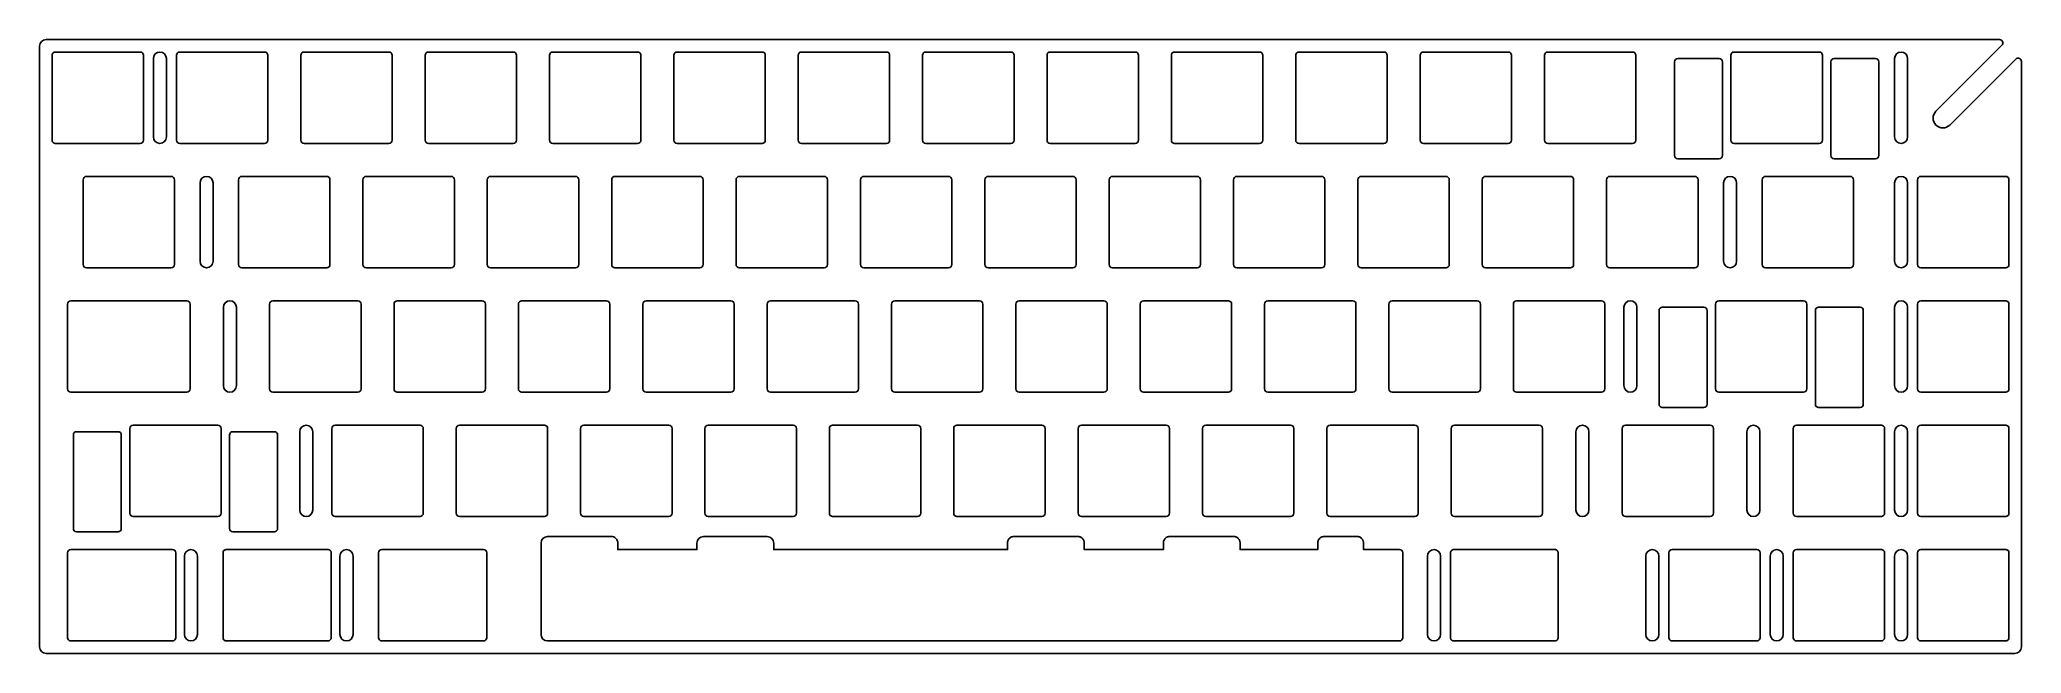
# Model space of a CAD drawing. Header units: millimetres. Extents: x 2408 to 2711, y 1638 to 1732.
import ezdxf

# ---------------------------------------------------------------- set-up
doc = ezdxf.new("R2010")
doc.units = ezdxf.units.MM

msp = doc.modelspace()

# ---------------------------------------------------------------- linework, layer by layer
for p, q in [((2407.66, 1731.05, 54.4), (2407.66, 1639.05, 54.4)), ((2707.88, 1732.05, 54.4), (2408.66, 1732.05, 54.4)), ((2698.13, 1721.09, 54.4), (2708.23, 1731.19, 54.4)), ((2409.56, 1716.65, 54.4), (2409.56, 1729.65, 54.4)), ((2410.06, 1730.15, 54.4), (2423.06, 1730.15, 54.4)), ((2423.56, 1729.65, 54.4), (2423.56, 1716.65, 54.4)), ((2425.08, 1729.15, 54.4), (2425.08, 1717.15, 54.4)), ((2427.08, 1717.15, 54.4), (2427.08, 1729.15, 54.4)), ((2428.61, 1716.65, 54.4), (2428.61, 1729.65, 54.4)), ((2429.11, 1730.15, 54.4), (2442.11, 1730.15, 54.4)), ((2442.61, 1729.65, 54.4), (2442.61, 1716.65, 54.4)), ((2447.66, 1716.65, 54.4), (2447.66, 1729.65, 54.4)), ((2448.16, 1730.15, 54.4), (2461.16, 1730.15, 54.4)), ((2461.66, 1729.65, 54.4), (2461.66, 1716.65, 54.4)), ((2466.71, 1716.65, 54.4), (2466.71, 1729.65, 54.4)), ((2467.21, 1730.15, 54.4), (2480.21, 1730.15, 54.4)), ((2480.71, 1729.65, 54.4), (2480.71, 1716.65, 54.4)), ((2485.76, 1716.65, 54.4), (2485.76, 1729.65, 54.4)), ((2486.26, 1730.15, 54.4), (2499.26, 1730.15, 54.4)), ((2499.76, 1729.65, 54.4), (2499.76, 1716.65, 54.4)), ((2504.81, 1716.65, 54.4), (2504.81, 1729.65, 54.4)), ((2505.31, 1730.15, 54.4), (2518.31, 1730.15, 54.4)), ((2518.81, 1729.65, 54.4), (2518.81, 1716.65, 54.4)), ((2523.86, 1716.65, 54.4), (2523.86, 1729.65, 54.4)), ((2524.36, 1730.15, 54.4), (2537.36, 1730.15, 54.4)), ((2537.86, 1729.65, 54.4), (2537.86, 1716.65, 54.4)), ((2542.91, 1729.65, 54.4), (2542.91, 1716.65, 54.4)), ((2556.41, 1730.15, 54.4), (2543.41, 1730.15, 54.4)), ((2556.91, 1716.65, 54.4), (2556.91, 1729.65, 54.4)), ((2561.96, 1716.65, 54.4), (2561.96, 1729.65, 54.4)), ((2562.46, 1730.15, 54.4), (2575.46, 1730.15, 54.4)), ((2575.96, 1729.65, 54.4), (2575.96, 1716.65, 54.4)), ((2581.01, 1716.65, 54.4), (2581.01, 1729.65, 54.4)), ((2581.51, 1730.15, 54.4), (2594.51, 1730.15, 54.4)), ((2595.01, 1729.65, 54.4), (2595.01, 1716.65, 54.4)), ((2600.06, 1729.65, 54.4), (2600.06, 1716.65, 54.4)), ((2613.56, 1730.15, 54.4), (2600.56, 1730.15, 54.4)), ((2614.06, 1716.65, 54.4), (2614.06, 1729.65, 54.4)), ((2619.11, 1716.65, 54.4), (2619.11, 1729.65, 54.4)), ((2619.61, 1730.15, 54.4), (2632.61, 1730.15, 54.4)), ((2633.11, 1729.65, 54.4), (2633.11, 1716.65, 54.4)), ((2638.16, 1716.65, 54.4), (2638.16, 1729.65, 54.4)), ((2638.66, 1730.15, 54.4), (2651.66, 1730.15, 54.4)), ((2652.16, 1729.65, 54.4), (2652.16, 1716.65, 54.4)), ((2658.09, 1728.65, 54.4), (2658.09, 1714.31, 54.4)), ((2664.94, 1729.15, 54.4), (2658.59, 1729.15, 54.4)), ((2665.44, 1714.31, 54.4), (2665.44, 1728.65, 54.4)), ((2667.23, 1730.15, 54.4), (2680.23, 1730.15, 54.4)), ((2682.03, 1728.65, 54.4), (2682.03, 1714.31, 54.4)), ((2688.88, 1729.15, 54.4), (2682.53, 1729.15, 54.4)), ((2689.38, 1714.31, 54.4), (2689.38, 1728.65, 54.4)), ((2691.78, 1729.15, 54.4), (2691.78, 1717.15, 54.4)), ((2693.78, 1717.15, 54.4), (2693.78, 1729.15, 54.4)), ((2710.35, 1729.07, 54.4), (2700.25, 1718.97, 54.4)), ((2711.21, 1639.05, 54.4), (2711.21, 1728.72, 54.4)), ((2423.06, 1716.15, 54.4), (2410.06, 1716.15, 54.4)), ((2442.11, 1716.15, 54.4), (2429.11, 1716.15, 54.4)), ((2461.16, 1716.15, 54.4), (2448.16, 1716.15, 54.4)), ((2480.21, 1716.15, 54.4), (2467.21, 1716.15, 54.4)), ((2499.26, 1716.15, 54.4), (2486.26, 1716.15, 54.4)), ((2518.31, 1716.15, 54.4), (2505.31, 1716.15, 54.4)), ((2537.36, 1716.15, 54.4), (2524.36, 1716.15, 54.4)), ((2543.41, 1716.15, 54.4), (2556.41, 1716.15, 54.4)), ((2575.46, 1716.15, 54.4), (2562.46, 1716.15, 54.4)), ((2594.51, 1716.15, 54.4), (2581.51, 1716.15, 54.4)), ((2600.56, 1716.15, 54.4), (2613.56, 1716.15, 54.4)), ((2632.61, 1716.15, 54.4), (2619.61, 1716.15, 54.4)), ((2651.66, 1716.15, 54.4), (2638.66, 1716.15, 54.4)), ((2680.23, 1716.15, 54.4), (2667.23, 1716.15, 54.4)), ((2658.59, 1713.81, 54.4), (2664.94, 1713.81, 54.4)), ((2682.53, 1713.81, 54.4), (2688.88, 1713.81, 54.4)), ((2414.32, 1697.6, 54.4), (2414.32, 1710.6, 54.4)), ((2414.82, 1711.1, 54.4), (2427.82, 1711.1, 54.4)), ((2428.32, 1710.6, 54.4), (2428.32, 1697.6, 54.4)), ((2432.23, 1710.1, 54.4), (2432.23, 1698.1, 54.4)), ((2434.23, 1698.1, 54.4), (2434.23, 1710.1, 54.4)), ((2438.13, 1697.6, 54.4), (2438.13, 1710.6, 54.4)), ((2438.63, 1711.1, 54.4), (2451.63, 1711.1, 54.4)), ((2452.13, 1710.6, 54.4), (2452.13, 1697.6, 54.4)), ((2457.18, 1697.6, 54.4), (2457.18, 1710.6, 54.4)), ((2457.68, 1711.1, 54.4), (2470.68, 1711.1, 54.4)), ((2471.18, 1710.6, 54.4), (2471.18, 1697.6, 54.4)), ((2476.23, 1697.6, 54.4), (2476.23, 1710.6, 54.4)), ((2476.73, 1711.1, 54.4), (2489.73, 1711.1, 54.4)), ((2490.23, 1710.6, 54.4), (2490.23, 1697.6, 54.4)), ((2495.28, 1697.6, 54.4), (2495.28, 1710.6, 54.4)), ((2495.78, 1711.1, 54.4), (2508.78, 1711.1, 54.4)), ((2509.28, 1710.6, 54.4), (2509.28, 1697.6, 54.4)), ((2514.33, 1697.6, 54.4), (2514.33, 1710.6, 54.4)), ((2514.83, 1711.1, 54.4), (2527.83, 1711.1, 54.4)), ((2528.33, 1710.6, 54.4), (2528.33, 1697.6, 54.4)), ((2533.38, 1697.6, 54.4), (2533.38, 1710.6, 54.4)), ((2533.88, 1711.1, 54.4), (2546.88, 1711.1, 54.4)), ((2547.38, 1710.6, 54.4), (2547.38, 1697.6, 54.4)), ((2552.43, 1697.6, 54.4), (2552.43, 1710.6, 54.4)), ((2552.93, 1711.1, 54.4), (2565.93, 1711.1, 54.4)), ((2566.43, 1710.6, 54.4), (2566.43, 1697.6, 54.4)), ((2571.48, 1697.6, 54.4), (2571.48, 1710.6, 54.4)), ((2571.98, 1711.1, 54.4), (2584.98, 1711.1, 54.4)), ((2585.48, 1710.6, 54.4), (2585.48, 1697.6, 54.4)), ((2590.53, 1697.6, 54.4), (2590.53, 1710.6, 54.4)), ((2591.03, 1711.1, 54.4), (2604.03, 1711.1, 54.4)), ((2604.53, 1710.6, 54.4), (2604.53, 1697.6, 54.4)), ((2609.58, 1697.6, 54.4), (2609.58, 1710.6, 54.4)), ((2610.08, 1711.1, 54.4), (2623.08, 1711.1, 54.4)), ((2623.58, 1710.6, 54.4), (2623.58, 1697.6, 54.4)), ((2628.63, 1697.6, 54.4), (2628.63, 1710.6, 54.4)), ((2629.13, 1711.1, 54.4), (2642.13, 1711.1, 54.4)), ((2642.63, 1710.6, 54.4), (2642.63, 1697.6, 54.4)), ((2647.68, 1697.6, 54.4), (2647.68, 1710.6, 54.4)), ((2648.18, 1711.1, 54.4), (2661.18, 1711.1, 54.4)), ((2661.68, 1710.6, 54.4), (2661.68, 1697.6, 54.4)), ((2665.59, 1710.1, 54.4), (2665.59, 1698.1, 54.4)), ((2667.59, 1698.1, 54.4), (2667.59, 1710.1, 54.4)), ((2671.5, 1697.6, 54.4), (2671.5, 1710.6, 54.4)), ((2672, 1711.1, 54.4), (2685, 1711.1, 54.4)), ((2685.5, 1710.6, 54.4), (2685.5, 1697.6, 54.4)), ((2691.78, 1710.1, 54.4), (2691.78, 1698.1, 54.4)), ((2693.78, 1698.1, 54.4), (2693.78, 1710.1, 54.4)), ((2695.31, 1697.6, 54.4), (2695.31, 1710.6, 54.4)), ((2695.81, 1711.1, 54.4), (2708.81, 1711.1, 54.4)), ((2709.31, 1710.6, 54.4), (2709.31, 1697.6, 54.4)), ((2427.82, 1697.1, 54.4), (2414.82, 1697.1, 54.4)), ((2451.63, 1697.1, 54.4), (2438.63, 1697.1, 54.4)), ((2470.68, 1697.1, 54.4), (2457.68, 1697.1, 54.4)), ((2489.73, 1697.1, 54.4), (2476.73, 1697.1, 54.4)), ((2508.78, 1697.1, 54.4), (2495.78, 1697.1, 54.4)), ((2527.83, 1697.1, 54.4), (2514.83, 1697.1, 54.4)), ((2546.88, 1697.1, 54.4), (2533.88, 1697.1, 54.4)), ((2565.93, 1697.1, 54.4), (2552.93, 1697.1, 54.4)), ((2584.98, 1697.1, 54.4), (2571.98, 1697.1, 54.4)), ((2604.03, 1697.1, 54.4), (2591.03, 1697.1, 54.4)), ((2623.08, 1697.1, 54.4), (2610.08, 1697.1, 54.4)), ((2642.13, 1697.1, 54.4), (2629.13, 1697.1, 54.4)), ((2661.18, 1697.1, 54.4), (2648.18, 1697.1, 54.4)), ((2685, 1697.1, 54.4), (2672, 1697.1, 54.4)), ((2708.81, 1697.1, 54.4), (2695.81, 1697.1, 54.4)), ((2411.94, 1691.55, 54.4), (2411.94, 1678.55, 54.4)), ((2430.2, 1692.05, 54.4), (2412.44, 1692.05, 54.4)), ((2430.7, 1678.55, 54.4), (2430.7, 1691.55, 54.4)), ((2435.8, 1691.05, 54.4), (2435.8, 1679.05, 54.4)), ((2437.8, 1679.05, 54.4), (2437.8, 1691.05, 54.4)), ((2442.89, 1691.55, 54.4), (2442.89, 1678.55, 54.4)), ((2456.39, 1692.05, 54.4), (2443.39, 1692.05, 54.4)), ((2456.89, 1678.55, 54.4), (2456.89, 1691.55, 54.4)), ((2461.94, 1678.55, 54.4), (2461.94, 1691.55, 54.4)), ((2462.44, 1692.05, 54.4), (2475.44, 1692.05, 54.4)), ((2475.94, 1691.55, 54.4), (2475.94, 1678.55, 54.4)), ((2480.99, 1678.55, 54.4), (2480.99, 1691.55, 54.4)), ((2481.49, 1692.05, 54.4), (2494.49, 1692.05, 54.4)), ((2494.99, 1691.55, 54.4), (2494.99, 1678.55, 54.4)), ((2500.04, 1678.55, 54.4), (2500.04, 1691.55, 54.4)), ((2500.54, 1692.05, 54.4), (2513.54, 1692.05, 54.4)), ((2514.04, 1691.55, 54.4), (2514.04, 1678.55, 54.4)), ((2519.09, 1678.55, 54.4), (2519.09, 1691.55, 54.4)), ((2519.59, 1692.05, 54.4), (2532.59, 1692.05, 54.4)), ((2533.09, 1691.55, 54.4), (2533.09, 1678.55, 54.4)), ((2538.14, 1678.55, 54.4), (2538.14, 1691.55, 54.4)), ((2538.64, 1692.05, 54.4), (2551.64, 1692.05, 54.4)), ((2552.14, 1691.55, 54.4), (2552.14, 1678.55, 54.4)), ((2557.19, 1678.55, 54.4), (2557.19, 1691.55, 54.4)), ((2557.69, 1692.05, 54.4), (2570.69, 1692.05, 54.4)), ((2571.19, 1691.55, 54.4), (2571.19, 1678.55, 54.4)), ((2576.24, 1678.55, 54.4), (2576.24, 1691.55, 54.4)), ((2576.74, 1692.05, 54.4), (2589.74, 1692.05, 54.4)), ((2590.24, 1691.55, 54.4), (2590.24, 1678.55, 54.4)), ((2595.29, 1678.55, 54.4), (2595.29, 1691.55, 54.4)), ((2595.79, 1692.05, 54.4), (2608.79, 1692.05, 54.4)), ((2609.29, 1691.55, 54.4), (2609.29, 1678.55, 54.4)), ((2614.34, 1678.55, 54.4), (2614.34, 1691.55, 54.4)), ((2614.84, 1692.05, 54.4), (2627.84, 1692.05, 54.4)), ((2628.34, 1691.55, 54.4), (2628.34, 1678.55, 54.4)), ((2633.39, 1678.55, 54.4), (2633.39, 1691.55, 54.4)), ((2633.89, 1692.05, 54.4), (2646.89, 1692.05, 54.4)), ((2647.39, 1691.55, 54.4), (2647.39, 1678.55, 54.4)), ((2650.32, 1691.05, 54.4), (2650.32, 1679.05, 54.4)), ((2652.32, 1679.05, 54.4), (2652.32, 1691.05, 54.4)), ((2662.56, 1691.05, 54.4), (2656.21, 1691.05, 54.4)), ((2664.85, 1692.05, 54.4), (2677.85, 1692.05, 54.4)), ((2686.5, 1691.05, 54.4), (2680.15, 1691.05, 54.4)), ((2691.78, 1691.05, 54.4), (2691.78, 1679.05, 54.4)), ((2693.78, 1679.05, 54.4), (2693.78, 1691.05, 54.4)), ((2695.31, 1678.55, 54.4), (2695.31, 1691.55, 54.4)), ((2695.81, 1692.05, 54.4), (2708.81, 1692.05, 54.4)), ((2709.31, 1691.55, 54.4), (2709.31, 1678.55, 54.4)), ((2655.71, 1690.55, 54.4), (2655.71, 1676.21, 54.4)), ((2663.06, 1676.21, 54.4), (2663.06, 1690.55, 54.4)), ((2679.65, 1690.55, 54.4), (2679.65, 1676.21, 54.4)), ((2687, 1676.21, 54.4), (2687, 1690.55, 54.4)), ((2412.44, 1678.05, 54.4), (2430.2, 1678.05, 54.4)), ((2443.39, 1678.05, 54.4), (2456.39, 1678.05, 54.4)), ((2475.44, 1678.05, 54.4), (2462.44, 1678.05, 54.4)), ((2494.49, 1678.05, 54.4), (2481.49, 1678.05, 54.4)), ((2513.54, 1678.05, 54.4), (2500.54, 1678.05, 54.4)), ((2532.59, 1678.05, 54.4), (2519.59, 1678.05, 54.4)), ((2551.64, 1678.05, 54.4), (2538.64, 1678.05, 54.4)), ((2570.69, 1678.05, 54.4), (2557.69, 1678.05, 54.4)), ((2589.74, 1678.05, 54.4), (2576.74, 1678.05, 54.4)), ((2608.79, 1678.05, 54.4), (2595.79, 1678.05, 54.4)), ((2627.84, 1678.05, 54.4), (2614.84, 1678.05, 54.4)), ((2646.89, 1678.05, 54.4), (2633.89, 1678.05, 54.4)), ((2656.21, 1675.71, 54.4), (2662.56, 1675.71, 54.4)), ((2677.85, 1678.05, 54.4), (2664.85, 1678.05, 54.4)), ((2680.15, 1675.71, 54.4), (2686.5, 1675.71, 54.4)), ((2708.81, 1678.05, 54.4), (2695.81, 1678.05, 54.4)), ((2421.96, 1673, 54.4), (2434.96, 1673, 54.4)), ((2452.92, 1673, 54.4), (2465.92, 1673, 54.4)), ((2471.97, 1673, 54.4), (2484.97, 1673, 54.4)), ((2491.02, 1673, 54.4), (2504.02, 1673, 54.4)), ((2510.07, 1673, 54.4), (2523.07, 1673, 54.4)), ((2529.12, 1673, 54.4), (2542.12, 1673, 54.4)), ((2548.17, 1673, 54.4), (2561.17, 1673, 54.4)), ((2567.22, 1673, 54.4), (2580.22, 1673, 54.4)), ((2586.27, 1673, 54.4), (2599.27, 1673, 54.4)), ((2605.32, 1673, 54.4), (2618.32, 1673, 54.4)), ((2624.37, 1673, 54.4), (2637.37, 1673, 54.4)), ((2650.56, 1673, 54.4), (2663.56, 1673, 54.4)), ((2676.76, 1673, 54.4), (2689.76, 1673, 54.4)), ((2695.81, 1673, 54.4), (2708.81, 1673, 54.4)), ((2412.82, 1671.5, 54.4), (2412.82, 1657.16, 54.4)), ((2419.67, 1672, 54.4), (2413.32, 1672, 54.4)), ((2420.17, 1657.16, 54.4), (2420.17, 1671.5, 54.4)), ((2436.76, 1671.5, 54.4), (2436.76, 1657.16, 54.4)), ((2443.61, 1672, 54.4), (2437.26, 1672, 54.4)), ((2444.11, 1657.16, 54.4), (2444.11, 1671.5, 54.4)), ((2447.49, 1672, 54.4), (2447.49, 1660, 54.4)), ((2449.49, 1660, 54.4), (2449.49, 1672, 54.4)), ((2452.42, 1659.5, 54.4), (2452.42, 1672.5, 54.4)), ((2466.42, 1672.5, 54.4), (2466.42, 1659.5, 54.4)), ((2471.47, 1659.5, 54.4), (2471.47, 1672.5, 54.4)), ((2485.47, 1672.5, 54.4), (2485.47, 1659.5, 54.4)), ((2490.52, 1659.5, 54.4), (2490.52, 1672.5, 54.4)), ((2504.52, 1672.5, 54.4), (2504.52, 1659.5, 54.4)), ((2509.57, 1659.5, 54.4), (2509.57, 1672.5, 54.4)), ((2523.57, 1672.5, 54.4), (2523.57, 1659.5, 54.4)), ((2528.62, 1659.5, 54.4), (2528.62, 1672.5, 54.4)), ((2542.62, 1672.5, 54.4), (2542.62, 1659.5, 54.4)), ((2547.67, 1659.5, 54.4), (2547.67, 1672.5, 54.4)), ((2561.67, 1672.5, 54.4), (2561.67, 1659.5, 54.4)), ((2566.72, 1659.5, 54.4), (2566.72, 1672.5, 54.4)), ((2580.72, 1672.5, 54.4), (2580.72, 1659.5, 54.4)), ((2585.77, 1659.5, 54.4), (2585.77, 1672.5, 54.4)), ((2599.77, 1672.5, 54.4), (2599.77, 1659.5, 54.4)), ((2604.82, 1659.5, 54.4), (2604.82, 1672.5, 54.4)), ((2618.82, 1672.5, 54.4), (2618.82, 1659.5, 54.4)), ((2623.87, 1659.5, 54.4), (2623.87, 1672.5, 54.4)), ((2637.87, 1672.5, 54.4), (2637.87, 1659.5, 54.4)), ((2642.97, 1672, 54.4), (2642.97, 1660, 54.4)), ((2644.97, 1660, 54.4), (2644.97, 1672, 54.4)), ((2650.06, 1659.5, 54.4), (2650.06, 1672.5, 54.4)), ((2664.06, 1672.5, 54.4), (2664.06, 1659.5, 54.4)), ((2669.16, 1672, 54.4), (2669.16, 1660, 54.4)), ((2671.16, 1660, 54.4), (2671.16, 1672, 54.4)), ((2676.26, 1659.5, 54.4), (2676.26, 1672.5, 54.4)), ((2690.26, 1672.5, 54.4), (2690.26, 1659.5, 54.4)), ((2691.78, 1672, 54.4), (2691.78, 1660, 54.4)), ((2693.78, 1660, 54.4), (2693.78, 1672, 54.4)), ((2695.31, 1659.5, 54.4), (2695.31, 1672.5, 54.4)), ((2709.31, 1672.5, 54.4), (2709.31, 1659.5, 54.4)), ((2434.96, 1659, 54.4), (2421.96, 1659, 54.4)), ((2465.92, 1659, 54.4), (2452.92, 1659, 54.4)), ((2484.97, 1659, 54.4), (2471.97, 1659, 54.4)), ((2504.02, 1659, 54.4), (2491.02, 1659, 54.4)), ((2523.07, 1659, 54.4), (2510.07, 1659, 54.4)), ((2542.12, 1659, 54.4), (2529.12, 1659, 54.4)), ((2561.17, 1659, 54.4), (2548.17, 1659, 54.4)), ((2580.22, 1659, 54.4), (2567.22, 1659, 54.4)), ((2599.27, 1659, 54.4), (2586.27, 1659, 54.4)), ((2618.32, 1659, 54.4), (2605.32, 1659, 54.4)), ((2637.37, 1659, 54.4), (2624.37, 1659, 54.4)), ((2663.56, 1659, 54.4), (2650.56, 1659, 54.4)), ((2689.76, 1659, 54.4), (2676.76, 1659, 54.4)), ((2708.81, 1659, 54.4), (2695.81, 1659, 54.4)), ((2413.32, 1656.66, 54.4), (2419.67, 1656.66, 54.4)), ((2437.26, 1656.66, 54.4), (2443.61, 1656.66, 54.4)), ((2411.94, 1640.45, 54.4), (2411.94, 1653.45, 54.4)), ((2412.44, 1653.95, 54.4), (2428.02, 1653.95, 54.4)), ((2428.52, 1640.45, 54.4), (2428.52, 1653.45, 54.4)), ((2429.84, 1652.95, 54.4), (2429.84, 1640.95, 54.4)), ((2431.84, 1640.95, 54.4), (2431.84, 1652.95, 54.4)), ((2435.75, 1640.45, 54.4), (2435.75, 1653.45, 54.4)), ((2436.25, 1653.95, 54.4), (2451.83, 1653.95, 54.4)), ((2452.33, 1640.45, 54.4), (2452.33, 1653.45, 54.4)), ((2453.66, 1652.95, 54.4), (2453.66, 1640.95, 54.4)), ((2455.66, 1640.95, 54.4), (2455.66, 1652.95, 54.4)), ((2459.56, 1640.45, 54.4), (2459.56, 1653.45, 54.4)), ((2460.06, 1653.95, 54.4), (2475.65, 1653.95, 54.4)), ((2476.15, 1640.45, 54.4), (2476.15, 1653.45, 54.4)), ((2620.24, 1652.95, 54.4), (2620.24, 1640.95, 54.4)), ((2622.24, 1640.95, 54.4), (2622.24, 1652.95, 54.4)), ((2623.77, 1640.45, 54.4), (2623.77, 1653.45, 54.4)), ((2624.27, 1653.95, 54.4), (2639.75, 1653.95, 54.4)), ((2640.25, 1653.45, 54.4), (2640.25, 1640.45, 54.4)), ((2653.68, 1652.95, 54.4), (2653.68, 1640.95, 54.4)), ((2655.68, 1640.95, 54.4), (2655.68, 1652.95, 54.4)), ((2657.21, 1640.45, 54.4), (2657.21, 1653.45, 54.4)), ((2657.71, 1653.95, 54.4), (2670.71, 1653.95, 54.4)), ((2671.21, 1653.45, 54.4), (2671.21, 1640.45, 54.4)), ((2672.73, 1652.95, 54.4), (2672.73, 1640.95, 54.4)), ((2674.73, 1640.95, 54.4), (2674.73, 1652.95, 54.4)), ((2676.26, 1640.45, 54.4), (2676.26, 1653.45, 54.4)), ((2676.76, 1653.95, 54.4), (2689.76, 1653.95, 54.4)), ((2690.26, 1653.45, 54.4), (2690.26, 1640.45, 54.4)), ((2691.78, 1652.95, 54.4), (2691.78, 1640.95, 54.4)), ((2693.78, 1640.95, 54.4), (2693.78, 1652.95, 54.4)), ((2695.31, 1640.45, 54.4), (2695.31, 1653.45, 54.4)), ((2695.81, 1653.95, 54.4), (2708.81, 1653.95, 54.4)), ((2709.31, 1653.45, 54.4), (2709.31, 1640.45, 54.4)), ((2428.02, 1639.95, 54.4), (2412.44, 1639.95, 54.4)), ((2451.83, 1639.95, 54.4), (2436.25, 1639.95, 54.4)), ((2475.65, 1639.95, 54.4), (2460.06, 1639.95, 54.4)), ((2639.75, 1639.95, 54.4), (2624.27, 1639.95, 54.4)), ((2670.71, 1639.95, 54.4), (2657.71, 1639.95, 54.4)), ((2689.76, 1639.95, 54.4), (2676.76, 1639.95, 54.4)), ((2708.81, 1639.95, 54.4), (2695.81, 1639.95, 54.4))]:
    msp.add_line(p, q)
at = {"linetype": 'Continuous', "lineweight": 25}
for p, q in [((2484.46, 1654.94, 54.4), (2484.46, 1640.95, 54.4)), ((2495.22, 1655.95, 54.4), (2485.46, 1655.94, 54.4)), ((2519.1, 1655.94, 54.4), (2509.34, 1655.94, 54.4)), ((2566.67, 1655.95, 54.4), (2556.91, 1655.95, 54.4)), ((2590.54, 1655.95, 54.4), (2580.78, 1655.95, 54.4)), ((2609.44, 1655.95, 54.4), (2604.44, 1655.95, 54.4)), ((2616.44, 1640.45, 54.4), (2616.44, 1653.45, 54.4))]:
    msp.add_line(p, q, dxfattribs=at)
for points in [[(2666.73, 1716.65), (2666.73, 1720.85), (2666.73, 1729.65)], [(2680.73, 1729.65), (2680.73, 1720.85), (2680.73, 1716.65)], [(2664.35, 1678.55), (2664.35, 1682.75), (2664.35, 1691.55)], [(2678.35, 1691.55), (2678.35, 1682.75), (2678.35, 1678.55)], [(2421.46, 1659.5), (2421.46, 1663.7), (2421.46, 1672.5)], [(2435.46, 1672.5), (2435.46, 1663.7), (2435.46, 1659.5)], [(2408.66, 1638.05), (2709.21, 1638.05), (2710.21, 1638.05)]]:
    msp.add_lwpolyline(points)
for points in [[(2508.34, 1654.94), (2508.34, 1653.95), (2496.22, 1653.95), (2496.22, 1654.95)], [(2524.85, 1653.95), (2520.1, 1653.95), (2520.1, 1654.94)], [(2555.91, 1654.95), (2555.91, 1653.95), (2532, 1653.95), (2524.86, 1653.95)], [(2579.78, 1654.95), (2579.78, 1653.95), (2567.67, 1653.95), (2567.67, 1654.95)], [(2603.44, 1654.95), (2603.44, 1653.95), (2591.54, 1653.95), (2591.54, 1654.95)], [(2615.94, 1653.95), (2611.17, 1653.95), (2610.56, 1653.95), (2610.44, 1653.95), (2610.44, 1654.95)], [(2485.46, 1639.95), (2519.1, 1639.95), (2526.89, 1639.95), (2540.24, 1639.95), (2555.91, 1639.95), (2566.67, 1639.95), (2603.44, 1639.95)], [(2603.44, 1639.95), (2604.55, 1639.95), (2610.56, 1639.95), (2615.94, 1639.95)]]:
    msp.add_lwpolyline(points, dxfattribs=at)
for centre, radius, start, end in [((2408.66, 1731.05, 54.4), 1, 90, 180), ((2707.88, 1731.55, 54.4), 0.5, 315, 90), ((2426.08, 1729.15, 54.4), 1, 90, 180), ((2426.08, 1729.15, 54.4), 1, 0, 90), ((2543.41, 1729.65, 54.4), 0.5, 90, 180), ((2556.41, 1729.65, 54.4), 0.5, 0, 90), ((2600.56, 1729.65, 54.4), 0.5, 90, 180), ((2613.56, 1729.65, 54.4), 0.5, 0, 90), ((2658.59, 1728.65, 54.4), 0.5, 90, 180), ((2664.94, 1728.65, 54.4), 0.5, 0, 90), ((2682.53, 1728.65, 54.4), 0.5, 90, 180), ((2688.88, 1728.65, 54.4), 0.5, 0, 90), ((2692.78, 1729.15, 54.4), 1, 90, 180), ((2692.78, 1729.15, 54.4), 1, 0, 90), ((2710.71, 1728.72, 54.4), 0.5, 0, 135), ((2426.08, 1717.15, 54.4), 1, 180, 270), ((2426.08, 1717.15, 54.4), 1, 270, 0), ((2543.41, 1716.65, 54.4), 0.5, 180, 270), ((2556.41, 1716.65, 54.4), 0.5, 270, 0), ((2600.56, 1716.65, 54.4), 0.5, 180, 270), ((2613.56, 1716.65, 54.4), 0.5, 270, 0), ((2692.78, 1717.15, 54.4), 1, 180, 270), ((2692.78, 1717.15, 54.4), 1, 270, 0), ((2658.59, 1714.31, 54.4), 0.5, 180, 270), ((2664.94, 1714.31, 54.4), 0.5, 270, 0), ((2682.53, 1714.31, 54.4), 0.5, 180, 270), ((2688.88, 1714.31, 54.4), 0.5, 270, 0), ((2433.23, 1710.1, 54.4), 1, 90, 180), ((2433.23, 1710.1, 54.4), 1, 0, 90), ((2666.59, 1710.1, 54.4), 1, 90, 180), ((2666.59, 1710.1, 54.4), 1, 0, 90), ((2692.78, 1710.1, 54.4), 1, 90, 180), ((2692.78, 1710.1, 54.4), 1, 0, 90), ((2433.23, 1698.1, 54.4), 1, 180, 270), ((2433.23, 1698.1, 54.4), 1, 270, 0), ((2666.59, 1698.1, 54.4), 1, 180, 270), ((2666.59, 1698.1, 54.4), 1, 270, 0), ((2692.78, 1698.1, 54.4), 1, 180, 270), ((2692.78, 1698.1, 54.4), 1, 270, 0), ((2412.44, 1691.55, 54.4), 0.5, 90, 180), ((2430.2, 1691.55, 54.4), 0.5, 0, 90), ((2436.8, 1691.05, 54.4), 1, 90, 180), ((2436.8, 1691.05, 54.4), 1, 0, 90), ((2443.39, 1691.55, 54.4), 0.5, 90, 180), ((2456.39, 1691.55, 54.4), 0.5, 0, 90), ((2651.32, 1691.05, 54.4), 1, 90, 180), ((2651.32, 1691.05, 54.4), 1, 0, 90), ((2656.21, 1690.55, 54.4), 0.5, 90, 180), ((2662.56, 1690.55, 54.4), 0.5, 0, 90), ((2680.15, 1690.55, 54.4), 0.5, 90, 180), ((2686.5, 1690.55, 54.4), 0.5, 0, 90), ((2692.78, 1691.05, 54.4), 1, 90, 180), ((2692.78, 1691.05, 54.4), 1, 0, 90), ((2436.8, 1679.05, 54.4), 1, 180, 270), ((2436.8, 1679.05, 54.4), 1, 270, 0), ((2651.32, 1679.05, 54.4), 1, 180, 270), ((2651.32, 1679.05, 54.4), 1, 270, 0), ((2692.78, 1679.05, 54.4), 1, 180, 270), ((2692.78, 1679.05, 54.4), 1, 270, 0), ((2412.44, 1678.55, 54.4), 0.5, 180, 270), ((2430.2, 1678.55, 54.4), 0.5, 270, 0), ((2443.39, 1678.55, 54.4), 0.5, 180, 270), ((2456.39, 1678.55, 54.4), 0.5, 270, 0), ((2656.21, 1676.21, 54.4), 0.5, 180, 270), ((2662.56, 1676.21, 54.4), 0.5, 270, 0), ((2680.15, 1676.21, 54.4), 0.5, 180, 270), ((2686.5, 1676.21, 54.4), 0.5, 270, 0), ((2448.49, 1672, 54.4), 1, 90, 180), ((2448.49, 1672, 54.4), 1, 0, 90), ((2643.97, 1672, 54.4), 1, 90, 180), ((2643.97, 1672, 54.4), 1, 0, 90), ((2670.16, 1672, 54.4), 1, 90, 180), ((2670.16, 1672, 54.4), 1, 0, 90), ((2692.78, 1672, 54.4), 1, 90, 180), ((2692.78, 1672, 54.4), 1, 0, 90), ((2413.32, 1671.5, 54.4), 0.5, 90, 180), ((2419.67, 1671.5, 54.4), 0.5, 0, 90), ((2437.26, 1671.5, 54.4), 0.5, 90, 180), ((2443.61, 1671.5, 54.4), 0.5, 0, 90), ((2448.49, 1660, 54.4), 1, 180, 270), ((2448.49, 1660, 54.4), 1, 270, 0), ((2643.97, 1660, 54.4), 1, 180, 270), ((2643.97, 1660, 54.4), 1, 270, 0), ((2670.16, 1660, 54.4), 1, 180, 270), ((2670.16, 1660, 54.4), 1, 270, 0), ((2692.78, 1660, 54.4), 1, 180, 270), ((2692.78, 1660, 54.4), 1, 270, 0), ((2413.32, 1657.16, 54.4), 0.5, 180, 270), ((2419.67, 1657.16, 54.4), 0.5, 270, 0), ((2437.26, 1657.16, 54.4), 0.5, 180, 270), ((2443.61, 1657.16, 54.4), 0.5, 270, 0), ((2412.44, 1653.45, 54.4), 0.5, 90, 180), ((2428.02, 1653.45, 54.4), 0.5, 0, 90), ((2430.84, 1652.95, 54.4), 1, 90, 180), ((2430.84, 1652.95, 54.4), 1, 0, 90), ((2436.25, 1653.45, 54.4), 0.5, 90, 180), ((2451.83, 1653.45, 54.4), 0.5, 0, 90), ((2454.66, 1652.95, 54.4), 1, 90, 180), ((2454.66, 1652.95, 54.4), 1, 0, 90), ((2460.06, 1653.45, 54.4), 0.5, 90, 180), ((2475.65, 1653.45, 54.4), 0.5, 0, 90), ((2621.24, 1652.95, 54.4), 1, 90, 180), ((2621.24, 1652.95, 54.4), 1, 0, 90), ((2654.68, 1652.95, 54.4), 1, 90, 180), ((2654.68, 1652.95, 54.4), 1, 0, 90), ((2673.73, 1652.95, 54.4), 1, 90, 180), ((2673.73, 1652.95, 54.4), 1, 0, 90), ((2692.78, 1652.95, 54.4), 1, 90, 180), ((2692.78, 1652.95, 54.4), 1, 0, 90), ((2412.44, 1640.45, 54.4), 0.5, 180, 270), ((2428.02, 1640.45, 54.4), 0.5, 270, 0), ((2430.84, 1640.95, 54.4), 1, 180, 270), ((2430.84, 1640.95, 54.4), 1, 270, 0), ((2436.25, 1640.45, 54.4), 0.5, 180, 270), ((2451.83, 1640.45, 54.4), 0.5, 270, 0), ((2454.66, 1640.95, 54.4), 1, 180, 270), ((2454.66, 1640.95, 54.4), 1, 270, 0), ((2460.06, 1640.45, 54.4), 0.5, 180, 270), ((2475.65, 1640.45, 54.4), 0.5, 270, 0), ((2621.24, 1640.95, 54.4), 1, 180, 270), ((2621.24, 1640.95, 54.4), 1, 270, 0), ((2654.68, 1640.95, 54.4), 1, 180, 270), ((2654.68, 1640.95, 54.4), 1, 270, 0), ((2673.73, 1640.95, 54.4), 1, 180, 270), ((2673.73, 1640.95, 54.4), 1, 270, 0), ((2692.78, 1640.95, 54.4), 1, 180, 270), ((2692.78, 1640.95, 54.4), 1, 270, 0), ((2408.66, 1639.05, 54.4), 1, 180, 270), ((2710.21, 1639.05, 54.4), 1, 270, 0)]:
    msp.add_arc(centre, radius, start, end)
at = {"extrusion": (0, 0, -1)}
for centre, radius, start, end in [((-2410.06, 1729.65, -54.4), 0.5, 0, 90), ((-2423.06, 1729.65, -54.4), 0.5, 90, 180), ((-2429.11, 1729.65, -54.4), 0.5, 0, 90), ((-2442.11, 1729.65, -54.4), 0.5, 90, 180), ((-2448.16, 1729.65, -54.4), 0.5, 0, 90), ((-2461.16, 1729.65, -54.4), 0.5, 90, 180), ((-2467.21, 1729.65, -54.4), 0.5, 0, 90), ((-2480.21, 1729.65, -54.4), 0.5, 90, 180), ((-2486.26, 1729.65, -54.4), 0.5, 0, 90), ((-2499.26, 1729.65, -54.4), 0.5, 90, 180), ((-2505.31, 1729.65, -54.4), 0.5, 0, 90), ((-2518.31, 1729.65, -54.4), 0.5, 90, 180), ((-2524.36, 1729.65, -54.4), 0.5, 0, 90), ((-2537.36, 1729.65, -54.4), 0.5, 90, 180), ((-2562.46, 1729.65, -54.4), 0.5, 0, 90), ((-2575.46, 1729.65, -54.4), 0.5, 90, 180), ((-2581.51, 1729.65, -54.4), 0.5, 0, 90), ((-2594.51, 1729.65, -54.4), 0.5, 90, 180), ((-2619.61, 1729.65, -54.4), 0.5, 0, 90), ((-2632.61, 1729.65, -54.4), 0.5, 90, 180), ((-2638.66, 1729.65, -54.4), 0.5, 0, 90), ((-2651.66, 1729.65, -54.4), 0.5, 90, 180), ((-2667.23, 1729.65, -54.4), 0.5, 0, 90), ((-2680.23, 1729.65, -54.4), 0.5, 90, 180), ((-2699.19, 1720.03, -54.4), 1.5, 315, 45), ((-2699.19, 1720.03, -54.4), 1.5, 225, 315), ((-2410.06, 1716.65, -54.4), 0.5, 270, 0), ((-2423.06, 1716.65, -54.4), 0.5, 180, 270), ((-2429.11, 1716.65, -54.4), 0.5, 270, 0), ((-2442.11, 1716.65, -54.4), 0.5, 180, 270), ((-2448.16, 1716.65, -54.4), 0.5, 270, 0), ((-2461.16, 1716.65, -54.4), 0.5, 180, 270), ((-2467.21, 1716.65, -54.4), 0.5, 270, 0), ((-2480.21, 1716.65, -54.4), 0.5, 180, 270), ((-2486.26, 1716.65, -54.4), 0.5, 270, 0), ((-2499.26, 1716.65, -54.4), 0.5, 180, 270), ((-2505.31, 1716.65, -54.4), 0.5, 270, 0), ((-2518.31, 1716.65, -54.4), 0.5, 180, 270), ((-2524.36, 1716.65, -54.4), 0.5, 270, 0), ((-2537.36, 1716.65, -54.4), 0.5, 180, 270), ((-2562.46, 1716.65, -54.4), 0.5, 270, 0), ((-2575.46, 1716.65, -54.4), 0.5, 180, 270), ((-2581.51, 1716.65, -54.4), 0.5, 270, 0), ((-2594.51, 1716.65, -54.4), 0.5, 180, 270), ((-2619.61, 1716.65, -54.4), 0.5, 270, 0), ((-2632.61, 1716.65, -54.4), 0.5, 180, 270), ((-2638.66, 1716.65, -54.4), 0.5, 270, 0), ((-2651.66, 1716.65, -54.4), 0.5, 180, 270), ((-2667.23, 1716.65, -54.4), 0.5, 270, 0), ((-2680.23, 1716.65, -54.4), 0.5, 180, 270), ((-2414.82, 1710.6, -54.4), 0.5, 0, 90), ((-2427.82, 1710.6, -54.4), 0.5, 90, 180), ((-2438.63, 1710.6, -54.4), 0.5, 0, 90), ((-2451.63, 1710.6, -54.4), 0.5, 90, 180), ((-2457.68, 1710.6, -54.4), 0.5, 0, 90), ((-2470.68, 1710.6, -54.4), 0.5, 90, 180), ((-2476.73, 1710.6, -54.4), 0.5, 0, 90), ((-2489.73, 1710.6, -54.4), 0.5, 90, 180), ((-2495.78, 1710.6, -54.4), 0.5, 0, 90), ((-2508.78, 1710.6, -54.4), 0.5, 90, 180), ((-2514.83, 1710.6, -54.4), 0.5, 0, 90), ((-2527.83, 1710.6, -54.4), 0.5, 90, 180), ((-2533.88, 1710.6, -54.4), 0.5, 0, 90), ((-2546.88, 1710.6, -54.4), 0.5, 90, 180), ((-2552.93, 1710.6, -54.4), 0.5, 0, 90), ((-2565.93, 1710.6, -54.4), 0.5, 90, 180), ((-2571.98, 1710.6, -54.4), 0.5, 0, 90), ((-2584.98, 1710.6, -54.4), 0.5, 90, 180), ((-2591.03, 1710.6, -54.4), 0.5, 0, 90), ((-2604.03, 1710.6, -54.4), 0.5, 90, 180), ((-2610.08, 1710.6, -54.4), 0.5, 0, 90), ((-2623.08, 1710.6, -54.4), 0.5, 90, 180), ((-2629.13, 1710.6, -54.4), 0.5, 0, 90), ((-2642.13, 1710.6, -54.4), 0.5, 90, 180), ((-2648.18, 1710.6, -54.4), 0.5, 0, 90), ((-2661.18, 1710.6, -54.4), 0.5, 90, 180), ((-2672, 1710.6, -54.4), 0.5, 0, 90), ((-2685, 1710.6, -54.4), 0.5, 90, 180), ((-2695.81, 1710.6, -54.4), 0.5, 0, 90), ((-2708.81, 1710.6, -54.4), 0.5, 90, 180), ((-2414.82, 1697.6, -54.4), 0.5, 270, 0), ((-2427.82, 1697.6, -54.4), 0.5, 180, 270), ((-2438.63, 1697.6, -54.4), 0.5, 270, 0), ((-2451.63, 1697.6, -54.4), 0.5, 180, 270), ((-2457.68, 1697.6, -54.4), 0.5, 270, 0), ((-2470.68, 1697.6, -54.4), 0.5, 180, 270), ((-2476.73, 1697.6, -54.4), 0.5, 270, 0), ((-2489.73, 1697.6, -54.4), 0.5, 180, 270), ((-2495.78, 1697.6, -54.4), 0.5, 270, 0), ((-2508.78, 1697.6, -54.4), 0.5, 180, 270), ((-2514.83, 1697.6, -54.4), 0.5, 270, 0), ((-2527.83, 1697.6, -54.4), 0.5, 180, 270), ((-2533.88, 1697.6, -54.4), 0.5, 270, 0), ((-2546.88, 1697.6, -54.4), 0.5, 180, 270), ((-2552.93, 1697.6, -54.4), 0.5, 270, 0), ((-2565.93, 1697.6, -54.4), 0.5, 180, 270), ((-2571.98, 1697.6, -54.4), 0.5, 270, 0), ((-2584.98, 1697.6, -54.4), 0.5, 180, 270), ((-2591.03, 1697.6, -54.4), 0.5, 270, 0), ((-2604.03, 1697.6, -54.4), 0.5, 180, 270), ((-2610.08, 1697.6, -54.4), 0.5, 270, 0), ((-2623.08, 1697.6, -54.4), 0.5, 180, 270), ((-2629.13, 1697.6, -54.4), 0.5, 270, 0), ((-2642.13, 1697.6, -54.4), 0.5, 180, 270), ((-2648.18, 1697.6, -54.4), 0.5, 270, 0), ((-2661.18, 1697.6, -54.4), 0.5, 180, 270), ((-2672, 1697.6, -54.4), 0.5, 270, 0), ((-2685, 1697.6, -54.4), 0.5, 180, 270), ((-2695.81, 1697.6, -54.4), 0.5, 270, 0), ((-2708.81, 1697.6, -54.4), 0.5, 180, 270), ((-2462.44, 1691.55, -54.4), 0.5, 0, 90), ((-2475.44, 1691.55, -54.4), 0.5, 90, 180), ((-2481.49, 1691.55, -54.4), 0.5, 0, 90), ((-2494.49, 1691.55, -54.4), 0.5, 90, 180), ((-2500.54, 1691.55, -54.4), 0.5, 0, 90), ((-2513.54, 1691.55, -54.4), 0.5, 90, 180), ((-2519.59, 1691.55, -54.4), 0.5, 0, 90), ((-2532.59, 1691.55, -54.4), 0.5, 90, 180), ((-2538.64, 1691.55, -54.4), 0.5, 0, 90), ((-2551.64, 1691.55, -54.4), 0.5, 90, 180), ((-2557.69, 1691.55, -54.4), 0.5, 0, 90), ((-2570.69, 1691.55, -54.4), 0.5, 90, 180), ((-2576.74, 1691.55, -54.4), 0.5, 0, 90), ((-2589.74, 1691.55, -54.4), 0.5, 90, 180), ((-2595.79, 1691.55, -54.4), 0.5, 0, 90), ((-2608.79, 1691.55, -54.4), 0.5, 90, 180), ((-2614.84, 1691.55, -54.4), 0.5, 0, 90), ((-2627.84, 1691.55, -54.4), 0.5, 90, 180), ((-2633.89, 1691.55, -54.4), 0.5, 0, 90), ((-2646.89, 1691.55, -54.4), 0.5, 90, 180), ((-2664.85, 1691.55, -54.4), 0.5, 0, 90), ((-2677.85, 1691.55, -54.4), 0.5, 90, 180), ((-2695.81, 1691.55, -54.4), 0.5, 0, 90), ((-2708.81, 1691.55, -54.4), 0.5, 90, 180), ((-2462.44, 1678.55, -54.4), 0.5, 270, 0), ((-2475.44, 1678.55, -54.4), 0.5, 180, 270), ((-2481.49, 1678.55, -54.4), 0.5, 270, 0), ((-2494.49, 1678.55, -54.4), 0.5, 180, 270), ((-2500.54, 1678.55, -54.4), 0.5, 270, 0), ((-2513.54, 1678.55, -54.4), 0.5, 180, 270), ((-2519.59, 1678.55, -54.4), 0.5, 270, 0), ((-2532.59, 1678.55, -54.4), 0.5, 180, 270), ((-2538.64, 1678.55, -54.4), 0.5, 270, 0), ((-2551.64, 1678.55, -54.4), 0.5, 180, 270), ((-2557.69, 1678.55, -54.4), 0.5, 270, 0), ((-2570.69, 1678.55, -54.4), 0.5, 180, 270), ((-2576.74, 1678.55, -54.4), 0.5, 270, 0), ((-2589.74, 1678.55, -54.4), 0.5, 180, 270), ((-2595.79, 1678.55, -54.4), 0.5, 270, 0), ((-2608.79, 1678.55, -54.4), 0.5, 180, 270), ((-2614.84, 1678.55, -54.4), 0.5, 270, 0), ((-2627.84, 1678.55, -54.4), 0.5, 180, 270), ((-2633.89, 1678.55, -54.4), 0.5, 270, 0), ((-2646.89, 1678.55, -54.4), 0.5, 180, 270), ((-2664.85, 1678.55, -54.4), 0.5, 270, 0), ((-2677.85, 1678.55, -54.4), 0.5, 180, 270), ((-2695.81, 1678.55, -54.4), 0.5, 270, 0), ((-2708.81, 1678.55, -54.4), 0.5, 180, 270), ((-2421.96, 1672.5, -54.4), 0.5, 0, 90), ((-2434.96, 1672.5, -54.4), 0.5, 90, 180), ((-2452.92, 1672.5, -54.4), 0.5, 0, 90), ((-2465.92, 1672.5, -54.4), 0.5, 90, 180), ((-2471.97, 1672.5, -54.4), 0.5, 0, 90), ((-2484.97, 1672.5, -54.4), 0.5, 90, 180), ((-2491.02, 1672.5, -54.4), 0.5, 0, 90), ((-2504.02, 1672.5, -54.4), 0.5, 90, 180), ((-2510.07, 1672.5, -54.4), 0.5, 0, 90), ((-2523.07, 1672.5, -54.4), 0.5, 90, 180), ((-2529.12, 1672.5, -54.4), 0.5, 0, 90), ((-2542.12, 1672.5, -54.4), 0.5, 90, 180), ((-2548.17, 1672.5, -54.4), 0.5, 0, 90), ((-2561.17, 1672.5, -54.4), 0.5, 90, 180), ((-2567.22, 1672.5, -54.4), 0.5, 0, 90), ((-2580.22, 1672.5, -54.4), 0.5, 90, 180), ((-2586.27, 1672.5, -54.4), 0.5, 0, 90), ((-2599.27, 1672.5, -54.4), 0.5, 90, 180), ((-2605.32, 1672.5, -54.4), 0.5, 0, 90), ((-2618.32, 1672.5, -54.4), 0.5, 90, 180), ((-2624.37, 1672.5, -54.4), 0.5, 0, 90), ((-2637.37, 1672.5, -54.4), 0.5, 90, 180), ((-2650.56, 1672.5, -54.4), 0.5, 0, 90), ((-2663.56, 1672.5, -54.4), 0.5, 90, 180), ((-2676.76, 1672.5, -54.4), 0.5, 0, 90), ((-2689.76, 1672.5, -54.4), 0.5, 90, 180), ((-2695.81, 1672.5, -54.4), 0.5, 0, 90), ((-2708.81, 1672.5, -54.4), 0.5, 90, 180), ((-2421.96, 1659.5, -54.4), 0.5, 270, 0), ((-2434.96, 1659.5, -54.4), 0.5, 180, 270), ((-2452.92, 1659.5, -54.4), 0.5, 270, 0), ((-2465.92, 1659.5, -54.4), 0.5, 180, 270), ((-2471.97, 1659.5, -54.4), 0.5, 270, 0), ((-2484.97, 1659.5, -54.4), 0.5, 180, 270), ((-2491.02, 1659.5, -54.4), 0.5, 270, 0), ((-2504.02, 1659.5, -54.4), 0.5, 180, 270), ((-2510.07, 1659.5, -54.4), 0.5, 270, 0), ((-2523.07, 1659.5, -54.4), 0.5, 180, 270), ((-2529.12, 1659.5, -54.4), 0.5, 270, 0), ((-2542.12, 1659.5, -54.4), 0.5, 180, 270), ((-2548.17, 1659.5, -54.4), 0.5, 270, 0), ((-2561.17, 1659.5, -54.4), 0.5, 180, 270), ((-2567.22, 1659.5, -54.4), 0.5, 270, 0), ((-2580.22, 1659.5, -54.4), 0.5, 180, 270), ((-2586.27, 1659.5, -54.4), 0.5, 270, 0), ((-2599.27, 1659.5, -54.4), 0.5, 180, 270), ((-2605.32, 1659.5, -54.4), 0.5, 270, 0), ((-2618.32, 1659.5, -54.4), 0.5, 180, 270), ((-2624.37, 1659.5, -54.4), 0.5, 270, 0), ((-2637.37, 1659.5, -54.4), 0.5, 180, 270), ((-2650.56, 1659.5, -54.4), 0.5, 270, 0), ((-2663.56, 1659.5, -54.4), 0.5, 180, 270), ((-2676.76, 1659.5, -54.4), 0.5, 270, 0), ((-2689.76, 1659.5, -54.4), 0.5, 180, 270), ((-2695.81, 1659.5, -54.4), 0.5, 270, 0), ((-2708.81, 1659.5, -54.4), 0.5, 180, 270), ((-2657.71, 1653.45, -54.4), 0.5, 0, 90), ((-2670.71, 1653.45, -54.4), 0.5, 90, 180), ((-2676.76, 1653.45, -54.4), 0.5, 0, 90), ((-2689.76, 1653.45, -54.4), 0.5, 90, 180), ((-2695.81, 1653.45, -54.4), 0.5, 0, 90), ((-2708.81, 1653.45, -54.4), 0.5, 90, 180), ((-2657.71, 1640.45, -54.4), 0.5, 270, 0), ((-2670.71, 1640.45, -54.4), 0.5, 180, 270), ((-2676.76, 1640.45, -54.4), 0.5, 270, 0), ((-2689.76, 1640.45, -54.4), 0.5, 180, 270), ((-2695.81, 1640.45, -54.4), 0.5, 270, 0), ((-2708.81, 1640.45, -54.4), 0.5, 180, 270)]:
    msp.add_arc(centre, radius, start, end, dxfattribs=at)
at = {"linetype": 'Continuous', "lineweight": 25}
for centre, radius, start, end in [((2485.46, 1654.94, 54.4), 1, 90.0239, 180), ((2495.22, 1654.95, 54.4), 1, 0, 90.0239), ((2509.34, 1654.94, 54.4), 1, 90, 179.9992), ((2519.1, 1654.94, 54.4), 1, 0, 90), ((2615.94, 1653.45, 54.4), 0.5, 0, 90), ((2485.46, 1640.95, 54.4), 1, 180, 270), ((2615.94, 1640.45, 54.4), 0.5, 270, 0)]:
    msp.add_arc(centre, radius, start, end, dxfattribs=at)
for points, knots in [([(2556.91, 1655.95, 54.4), (2556.87, 1655.95, 54.4), (2556.81, 1655.95, 54.4), (2556.72, 1655.93, 54.4), (2556.63, 1655.91, 54.4), (2556.5, 1655.87, 54.4), (2556.35, 1655.79, 54.4), (2556.19, 1655.66, 54.4), (2556.06, 1655.5, 54.4), (2555.97, 1655.32, 54.4), (2555.92, 1655.14, 54.4), (2555.91, 1655.01, 54.4), (2555.91, 1654.95, 54.4)], [40.305398, 40.305398, 40.305398, 40.305398, 40.365657, 40.425419, 40.485223, 40.545606, 40.675397, 40.805529, 40.935319, 41.065451, 41.185342, 41.305398, 41.305398, 41.305398, 41.305398]), ([(2567.67, 1654.95, 54.4), (2567.66, 1654.98, 54.4), (2567.66, 1655.05, 54.4), (2567.65, 1655.14, 54.4), (2567.62, 1655.24, 54.4), (2567.58, 1655.36, 54.4), (2567.5, 1655.51, 54.4), (2567.38, 1655.66, 54.4), (2567.22, 1655.79, 54.4), (2567.05, 1655.88, 54.4), (2566.86, 1655.94, 54.4), (2566.73, 1655.94, 54.4), (2566.67, 1655.95, 54.4)], [29.545398, 29.545398, 29.545398, 29.545398, 29.608195, 29.670425, 29.732697, 29.795621, 29.920416, 30.045546, 30.170341, 30.29547, 30.420349, 30.545398, 30.545398, 30.545398, 30.545398]), ([(2580.78, 1655.95, 54.4), (2580.75, 1655.95, 54.4), (2580.68, 1655.95, 54.4), (2580.59, 1655.93, 54.4), (2580.5, 1655.91, 54.4), (2580.37, 1655.87, 54.4), (2580.22, 1655.79, 54.4), (2580.07, 1655.66, 54.4), (2579.93, 1655.5, 54.4), (2579.84, 1655.32, 54.4), (2579.79, 1655.14, 54.4), (2579.78, 1655.01, 54.4), (2579.78, 1654.95, 54.4)], [25.545398, 25.545398, 25.545398, 25.545398, 25.605657, 25.665419, 25.725223, 25.785606, 25.915397, 26.045529, 26.175319, 26.305451, 26.425342, 26.545398, 26.545398, 26.545398, 26.545398]), ([(2591.54, 1654.95, 54.4), (2591.54, 1654.98, 54.4), (2591.53, 1655.04, 54.4), (2591.52, 1655.14, 54.4), (2591.5, 1655.23, 54.4), (2591.46, 1655.35, 54.4), (2591.38, 1655.5, 54.4), (2591.25, 1655.66, 54.4), (2591.09, 1655.79, 54.4), (2590.91, 1655.88, 54.4), (2590.73, 1655.94, 54.4), (2590.6, 1655.94, 54.4), (2590.54, 1655.95, 54.4)], [14.785398, 14.785398, 14.785398, 14.785398, 14.845657, 14.905419, 14.965222, 15.025606, 15.155396, 15.285528, 15.415319, 15.545451, 15.665341, 15.785398, 15.785398, 15.785398, 15.785398]), ([(2604.44, 1655.95, 54.4), (2604.4, 1655.95, 54.4), (2604.34, 1655.95, 54.4), (2604.24, 1655.93, 54.4), (2604.15, 1655.91, 54.4), (2604.02, 1655.86, 54.4), (2603.88, 1655.79, 54.4), (2603.72, 1655.66, 54.4), (2603.6, 1655.51, 54.4), (2603.51, 1655.33, 54.4), (2603.45, 1655.14, 54.4), (2603.44, 1655.01, 54.4), (2603.44, 1654.95, 54.4)], [10.785398, 10.785398, 10.785398, 10.785398, 10.848195, 10.910425, 10.972697, 11.035621, 11.160416, 11.285546, 11.410341, 11.53547, 11.660349, 11.785398, 11.785398, 11.785398, 11.785398]), ([(2610.44, 1654.95, 54.4), (2610.44, 1654.98, 54.4), (2610.43, 1655.05, 54.4), (2610.42, 1655.14, 54.4), (2610.39, 1655.24, 54.4), (2610.35, 1655.36, 54.4), (2610.27, 1655.51, 54.4), (2610.15, 1655.66, 54.4), (2610, 1655.79, 54.4), (2609.82, 1655.88, 54.4), (2609.63, 1655.94, 54.4), (2609.5, 1655.94, 54.4), (2609.44, 1655.95, 54.4)], [4.785398, 4.785398, 4.785398, 4.785398, 4.848195, 4.910425, 4.972697, 5.035621, 5.160416, 5.285546, 5.410341, 5.53547, 5.660349, 5.785398, 5.785398, 5.785398, 5.785398])]:
    msp.add_open_spline(points, degree=3, knots=knots, dxfattribs=at)
for points in [[(2524.86, 1653.95, 54.4), (2524.85, 1653.95, 54.4), (2524.85, 1653.95, 54.4), (2524.85, 1653.95, 54.4)], [(2603.44, 1639.95, 54.4), (2603.44, 1639.95, 54.4), (2603.44, 1639.95, 54.4), (2603.44, 1639.95, 54.4)]]:
    msp.add_open_spline(points, degree=3, dxfattribs=at)
for points in [[(2623.77, 1653.45, 54.4), (2623.77, 1653.95, 54.4), (2624.27, 1653.95, 54.4)], [(2639.75, 1653.95, 54.4), (2640.25, 1653.95, 54.4), (2640.25, 1653.45, 54.4)], [(2624.27, 1639.95, 54.4), (2623.77, 1639.95, 54.4), (2623.77, 1640.45, 54.4)], [(2640.25, 1640.45, 54.4), (2640.25, 1639.95, 54.4), (2639.75, 1639.95, 54.4)]]:
    msp.add_rational_spline(points, [1, 0.707106781187, 1], degree=2)

doc.saveas('drawing.dxf')
